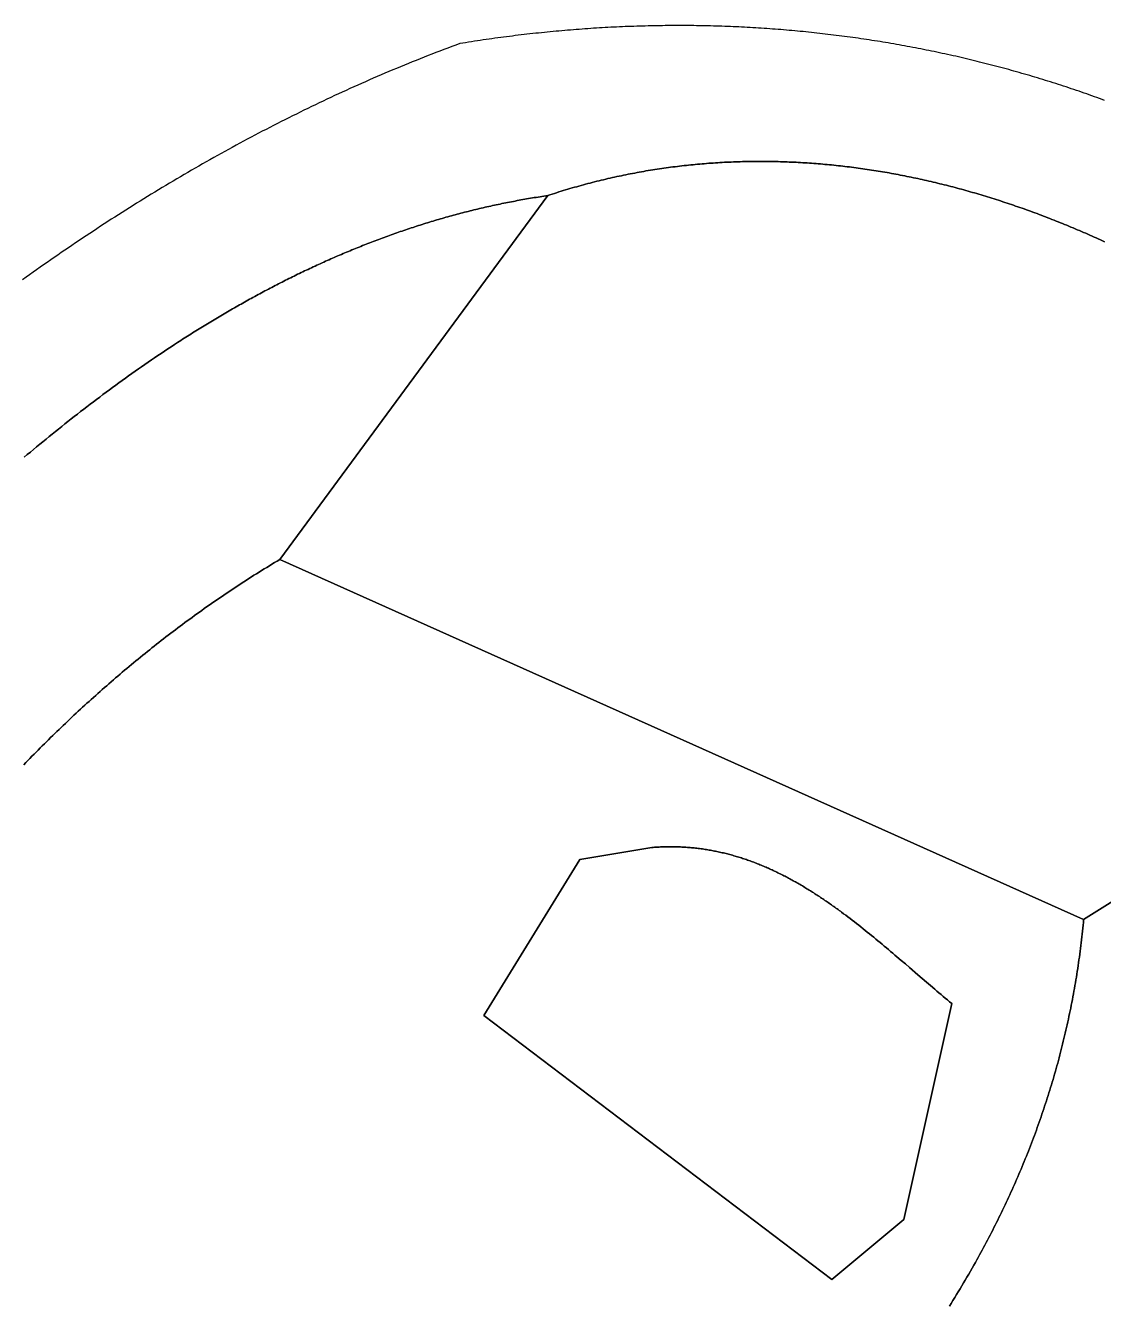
# Model space of a CAD drawing. Header units: millimetres. Extents: x -97041 to 275168, y -12500 to 263793.
# Drawn here: x 187615 to 214005, y 97750 to 129063 of the extents above; entities that cross this region are included whole.
import ezdxf

# ---------------------------------------------------------------- set-up
doc = ezdxf.new("R2010")
doc.units = ezdxf.units.MM
doc.layers.add('CLOSED_AREAS', color=7, linetype='Continuous')
doc.layers.add('REGION_HOLES', color=7, linetype='Continuous')

msp = doc.modelspace()

# ---------------------------------------------------------------- linework, layer by layer
at = {"layer": 'CLOSED_AREAS'}
for points in [[(214035.519, 127231.153), (213973.023, 127254.036), (213910.472, 127276.78), (213847.865, 127299.384), (213785.202, 127321.849), (213722.484, 127344.173), (213659.711, 127366.358), (213596.882, 127388.403), (213533.999, 127410.308), (213471.06, 127432.073), (213408.067, 127453.697), (213345.019, 127475.182), (213281.917, 127496.526), (213218.761, 127517.729), (213155.55, 127538.792), (213092.285, 127559.714), (213028.966, 127580.496), (212965.593, 127601.137), (212902.167, 127621.637), (212838.687, 127641.996), (212775.153, 127662.215), (212711.567, 127682.292), (212647.927, 127702.228), (212584.234, 127722.022), (212520.488, 127741.676), (212456.69, 127761.187), (212392.839, 127780.558), (212328.935, 127799.787), (212264.979, 127818.874), (212200.971, 127837.819), (212136.911, 127856.623), (212072.799, 127875.285), (212008.635, 127893.804), (211944.42, 127912.182), (211880.152, 127930.417), (211815.834, 127948.511), (211751.464, 127966.462), (211687.043, 127984.27), (211622.572, 128001.936), (211558.049, 128019.46), (211493.475, 128036.841), (211428.851, 128054.079), (211364.177, 128071.174), (211299.452, 128088.127), (211234.677, 128104.936), (211169.852, 128121.602), (211104.977, 128138.126), (211040.053, 128154.506), (210975.078, 128170.743), (210910.054, 128186.836), (210844.981, 128202.786), (210779.859, 128218.592), (210714.687, 128234.255), (210649.466, 128249.774), (210584.197, 128265.15), (210518.879, 128280.381), (210453.512, 128295.468), (210388.097, 128310.412), (210322.634, 128325.211), (210257.122, 128339.866), (210191.563, 128354.377), (210125.955, 128368.744), (210060.3, 128382.966), (209994.597, 128397.043), (209928.847, 128410.976), (209863.049, 128424.765), (209797.204, 128438.408), (209731.312, 128451.907), (209665.373, 128465.26), (209599.387, 128478.469), (209533.355, 128491.533), (209467.276, 128504.451), (209401.151, 128517.224), (209334.979, 128529.852), (209268.761, 128542.335), (209202.497, 128554.672), (209136.187, 128566.863), (209069.832, 128578.909), (209003.431, 128590.809), (208936.984, 128602.563), (208870.492, 128614.171), (208803.955, 128625.633), (208737.373, 128636.949), (208670.746, 128648.119), (208604.074, 128659.143), (208537.358, 128670.02), (208470.597, 128680.751), (208403.791, 128691.336), (208336.942, 128701.774), (208270.048, 128712.065), (208203.11, 128722.21), (208136.128, 128732.207), (208069.103, 128742.058), (208002.034, 128751.762), (207934.922, 128761.319), (207867.766, 128770.729), (207800.567, 128779.991), (207733.325, 128789.107), (207666.04, 128798.074), (207598.713, 128806.895), (207531.342, 128815.568), (207463.929, 128824.093), (207396.474, 128832.47), (207328.977, 128840.7), (207261.437, 128848.782), (207193.856, 128856.716), (207126.233, 128864.502), (207058.568, 128872.139), (206990.861, 128879.629), (206923.113, 128886.97), (206855.324, 128894.163), (206787.493, 128901.207), (206719.622, 128908.103), (206651.71, 128914.851), (206583.756, 128921.449), (206515.763, 128927.899), (206447.729, 128934.2), (206379.654, 128940.352), (206311.539, 128946.355), (206243.384, 128952.209), (206175.189, 128957.914), (206106.955, 128963.47), (206038.681, 128968.876), (205970.367, 128974.132), (205902.013, 128979.24), (205833.621, 128984.197), (205765.189, 128989.005), (205696.719, 128993.664), (205628.209, 128998.172), (205559.661, 129002.531), (205491.074, 129006.739), (205422.449, 129010.797), (205353.785, 129014.706), (205285.083, 129018.464), (205216.343, 129022.071), (205147.565, 129025.529), (205078.75, 129028.836), (205009.896, 129031.992), (204941.005, 129034.997), (204872.077, 129037.852), (204803.112, 129040.556), (204734.109, 129043.109), (204665.069, 129045.512), (204595.993, 129047.763), (204526.88, 129049.863), (204457.73, 129051.811), (204388.544, 129053.609), (204319.322, 129055.255), (204250.063, 129056.75), (204180.768, 129058.093), (204111.438, 129059.284), (204042.071, 129060.324), (203972.669, 129061.212), (203903.232, 129061.948), (203833.759, 129062.532), (203764.251, 129062.964), (203694.707, 129063.244), (203625.129, 129063.372), (203555.516, 129063.347), (203485.868, 129063.17), (203416.186, 129062.841), (203346.469, 129062.359), (203276.719, 129061.724), (203206.933, 129060.937), (203137.114, 129059.997), (203067.261, 129058.904), (202997.374, 129057.659), (202927.454, 129056.26), (202857.5, 129054.708), (202787.513, 129053.003), (202717.492, 129051.144), (202647.439, 129049.133), (202577.352, 129046.968), (202507.233, 129044.649), (202437.081, 129042.177), (202366.897, 129039.551), (202296.68, 129036.771), (202226.43, 129033.838), (202156.149, 129030.75), (202085.836, 129027.509), (202015.491, 129024.114), (201945.114, 129020.564), (201874.705, 129016.86), (201804.265, 129013.002), (201733.794, 129008.989), (201663.291, 129004.822), (201592.758, 129000.5), (201522.193, 128996.024), (201451.598, 128991.393), (201380.972, 128986.607), (201310.316, 128981.666), (201239.629, 128976.571), (201168.912, 128971.32), (201098.165, 128965.914), (201027.387, 128960.353), (200956.58, 128954.636), (200885.744, 128948.764), (200814.877, 128942.737), (200743.982, 128936.554), (200673.057, 128930.216), (200602.102, 128923.721), (200531.119, 128917.071), (200460.107, 128910.265), (200389.066, 128903.303), (200317.996, 128896.185), (200246.898, 128888.911), (200175.772, 128881.481), (200104.617, 128873.895), (200033.434, 128866.152), (199962.224, 128858.252), (199890.985, 128850.196), (199819.719, 128841.984), (199748.425, 128833.615), (199677.104, 128825.089), (199605.755, 128816.406), (199534.38, 128807.566), (199462.977, 128798.569), (199391.548, 128789.415), (199320.091, 128780.104), (199248.608, 128770.636), (199177.099, 128761.01), (199105.563, 128751.227), (199034.001, 128741.286), (198962.413, 128731.188), (198890.799, 128720.932), (198819.159, 128710.518), (198747.494, 128699.947), (198675.803, 128689.217), (198604.087, 128678.33), (198532.345, 128667.284), (198460.578, 128656.08), (198388.786, 128644.718), (198316.97, 128633.198), (198245.128, 128621.519), (198147.73, 128585.594), (198050.437, 128549.411), (197953.25, 128512.971), (197856.169, 128476.274), (197759.194, 128439.322), (197662.324, 128402.114), (197565.56, 128364.651), (197468.901, 128326.935), (197372.347, 128288.965), (197275.899, 128250.743), (197179.555, 128212.269), (197083.316, 128173.544), (196987.182, 128134.568), (196891.153, 128095.342), (196795.228, 128055.866), (196699.408, 128016.142), (196603.692, 127976.17), (196508.08, 127935.951), (196412.572, 127895.485), (196317.169, 127854.773), (196221.869, 127813.815), (196126.673, 127772.613), (196031.58, 127731.166), (195936.592, 127689.476), (195841.706, 127647.543), (195746.924, 127605.368), (195652.245, 127562.952), (195557.669, 127520.295), (195463.197, 127477.397), (195368.827, 127434.26), (195274.56, 127390.884), (195180.395, 127347.27), (195086.333, 127303.418), (194992.374, 127259.33), (194898.516, 127215.005), (194804.761, 127170.444), (194711.108, 127125.649), (194617.557, 127080.619), (194524.108, 127035.355), (194430.761, 126989.859), (194337.515, 126944.13), (194244.371, 126898.169), (194151.329, 126851.978), (194058.387, 126805.556), (193965.547, 126758.904), (193872.808, 126712.023), (193780.17, 126664.914), (193687.632, 126617.576), (193595.196, 126570.012), (193502.86, 126522.221), (193410.625, 126474.205), (193318.49, 126425.963), (193226.455, 126377.497), (193134.521, 126328.806), (193042.686, 126279.893), (192950.952, 126230.757), (192859.318, 126181.399), (192767.783, 126131.82), (192676.348, 126082.02), (192585.012, 126032), (192493.776, 125981.761), (192402.639, 125931.304), (192311.601, 125880.628), (192220.663, 125829.735), (192129.823, 125778.625), (192039.082, 125727.299), (191948.44, 125675.758), (191857.897, 125624.002), (191767.452, 125572.032), (191677.106, 125519.849), (191586.857, 125467.453), (191496.707, 125414.845), (191406.655, 125362.025), (191316.701, 125308.994), (191226.845, 125255.753), (191137.087, 125202.303), (191047.426, 125148.644), (190957.863, 125094.777), (190868.397, 125040.702), (190779.029, 124986.42), (190689.757, 124931.932), (190600.583, 124877.238), (190511.506, 124822.34), (190422.525, 124767.237), (190333.641, 124711.93), (190244.854, 124656.421), (190156.164, 124600.709), (190067.569, 124544.795), (189979.071, 124488.681), (189890.67, 124432.366), (189802.364, 124375.851), (189714.154, 124319.137), (189626.04, 124262.225), (189538.022, 124205.115), (189450.1, 124147.808), (189362.273, 124090.305), (189274.541, 124032.606), (189186.904, 123974.711), (189099.363, 123916.622), (189011.917, 123858.34), (188924.566, 123799.864), (188837.31, 123741.195), (188750.148, 123682.335), (188663.081, 123623.283), (188576.108, 123564.041), (188489.23, 123504.609), (188402.446, 123444.987), (188315.757, 123385.177), (188229.161, 123325.179), (188142.659, 123264.994), (188056.251, 123204.622), (187969.937, 123144.064), (187883.717, 123083.321), (187797.589, 123022.392), (187711.556, 122961.28), (187625.615, 122899.985), (187539.768, 122838.507)], [(214033.306, 123769.725), (213982.245, 123793.191), (213931.144, 123816.534), (213880.002, 123839.754), (213828.821, 123862.85), (213777.6, 123885.821), (213726.339, 123908.669), (213675.039, 123931.392), (213623.701, 123953.99), (213572.323, 123976.462), (213520.906, 123998.809), (213469.452, 124021.029), (213417.959, 124043.124), (213366.428, 124065.091), (213314.859, 124086.932), (213263.252, 124108.645), (213211.609, 124130.231), (213159.928, 124151.689), (213108.21, 124173.018), (213056.455, 124194.219), (213004.664, 124215.29), (212952.837, 124236.232), (212900.974, 124257.045), (212849.075, 124277.728), (212797.14, 124298.28), (212745.17, 124318.701), (212693.164, 124338.992), (212641.124, 124359.151), (212589.048, 124379.179), (212536.939, 124399.075), (212484.794, 124418.838), (212432.616, 124438.469), (212380.404, 124457.966), (212328.158, 124477.331), (212275.878, 124496.561), (212223.566, 124515.658), (212171.22, 124534.621), (212118.841, 124553.448), (212066.43, 124572.141), (212013.986, 124590.699), (211961.51, 124609.121), (211909.002, 124627.407), (211856.462, 124645.556), (211803.891, 124663.569), (211751.288, 124681.445), (211698.654, 124699.184), (211645.99, 124716.785), (211593.294, 124734.248), (211540.568, 124751.573), (211487.812, 124768.759), (211435.026, 124785.807), (211382.209, 124802.715), (211329.363, 124819.483), (211276.488, 124836.112), (211223.584, 124852.6), (211170.65, 124868.947), (211117.688, 124885.154), (211064.697, 124901.22), (211011.678, 124917.143), (210958.63, 124932.925), (210905.555, 124948.565), (210852.452, 124964.062), (210799.321, 124979.416), (210746.163, 124994.627), (210692.978, 125009.694), (210639.767, 125024.617), (210586.528, 125039.396), (210533.263, 125054.031), (210479.972, 125068.52), (210426.655, 125082.865), (210373.312, 125097.063), (210319.944, 125111.116), (210266.55, 125125.023), (210213.131, 125138.783), (210159.687, 125152.396), (210106.218, 125165.862), (210052.725, 125179.18), (209999.207, 125192.35), (209945.666, 125205.373), (209892.1, 125218.246), (209838.511, 125230.971), (209784.899, 125243.546), (209731.263, 125255.972), (209677.604, 125268.248), (209623.922, 125280.374), (209570.218, 125292.35), (209516.492, 125304.174), (209462.743, 125315.847), (209408.972, 125327.369), (209355.18, 125338.739), (209301.366, 125349.956), (209247.531, 125361.021), (209193.675, 125371.933), (209139.798, 125382.692), (209085.9, 125393.298), (209031.982, 125403.749), (208978.043, 125414.047), (208924.085, 125424.189), (208870.106, 125434.177), (208816.109, 125444.01), (208762.091, 125453.687), (208708.055, 125463.209), (208654, 125472.574), (208599.925, 125481.783), (208545.833, 125490.835), (208491.722, 125499.729), (208437.593, 125508.466), (208383.446, 125517.046), (208329.282, 125525.467), (208275.1, 125533.73), (208220.9, 125541.833), (208166.684, 125549.778), (208112.451, 125557.563), (208058.201, 125565.189), (208003.935, 125572.654), (207949.653, 125579.958), (207895.355, 125587.102), (207841.041, 125594.085), (207786.712, 125600.906), (207732.367, 125607.565), (207678.007, 125614.063), (207623.633, 125620.397), (207569.244, 125626.569), (207514.84, 125632.578), (207460.422, 125638.423), (207405.99, 125644.105), (207351.544, 125649.622), (207297.084, 125654.975), (207242.612, 125660.163), (207188.126, 125665.186), (207133.627, 125670.044), (207079.115, 125674.735), (207024.591, 125679.261), (206970.054, 125683.62), (206915.506, 125687.812), (206860.945, 125691.837), (206806.373, 125695.695), (206751.789, 125699.385), (206697.195, 125702.907), (206642.589, 125706.26), (206587.972, 125709.445), (206533.345, 125712.46), (206478.707, 125715.306), (206424.059, 125717.982), (206369.401, 125720.489), (206314.734, 125722.824), (206260.057, 125724.989), (206205.37, 125726.983), (206150.675, 125728.806), (206095.971, 125730.456), (206041.258, 125731.935), (205986.536, 125733.241), (205931.806, 125734.374), (205877.069, 125735.335), (205822.323, 125736.121), (205767.57, 125736.735), (205712.809, 125737.174), (205658.041, 125737.438), (205603.267, 125737.528), (205548.485, 125737.443), (205493.697, 125737.182), (205438.903, 125736.746), (205384.103, 125736.133), (205329.296, 125735.345), (205274.484, 125734.379), (205219.667, 125733.236), (205164.844, 125731.916), (205110.016, 125730.418), (205055.184, 125728.743), (205000.347, 125726.888), (204945.505, 125724.855), (204890.659, 125722.643), (204835.81, 125720.252), (204780.956, 125717.681), (204726.099, 125714.93), (204671.239, 125711.998), (204616.376, 125708.886), (204561.509, 125705.593), (204506.641, 125702.118), (204451.769, 125698.462), (204396.895, 125694.623), (204342.02, 125690.602), (204287.142, 125686.399), (204232.263, 125682.012), (204177.382, 125677.443), (204122.501, 125672.689), (204067.618, 125667.751), (204012.735, 125662.629), (203957.851, 125657.323), (203902.966, 125651.831), (203848.082, 125646.154), (203793.198, 125640.291), (203738.314, 125634.243), (203683.43, 125628.007), (203628.547, 125621.586), (203573.666, 125614.977), (203518.785, 125608.181), (203463.906, 125601.197), (203409.028, 125594.025), (203354.152, 125586.665), (203299.279, 125579.116), (203244.407, 125571.378), (203189.538, 125563.451), (203134.672, 125555.335), (203079.808, 125547.028), (203024.948, 125538.531), (202970.091, 125529.843), (202915.237, 125520.964), (202860.387, 125511.894), (202805.542, 125502.632), (202750.7, 125493.179), (202695.863, 125483.533), (202641.03, 125473.694), (202586.202, 125463.662), (202531.379, 125453.437), (202476.562, 125443.019), (202421.749, 125432.406), (202366.943, 125421.599), (202312.142, 125410.598), (202257.348, 125399.401), (202202.559, 125388.01), (202147.778, 125376.422), (202093.003, 125364.639), (202038.235, 125352.659), (201983.474, 125340.483), (201928.721, 125328.11), (201873.975, 125315.539), (201819.237, 125302.771), (201764.507, 125289.805), (201709.785, 125276.641), (201655.071, 125263.278), (201600.367, 125249.716), (201545.671, 125235.955), (201490.984, 125221.994), (201436.307, 125207.833), (201381.639, 125193.472), (201326.981, 125178.911), (201272.333, 125164.148), (201217.695, 125149.184), (201163.067, 125134.019), (201108.45, 125118.652), (201053.844, 125103.082), (200999.248, 125087.31), (200944.664, 125071.335), (200890.092, 125055.156), (200835.531, 125038.775), (200780.982, 125022.189), (200726.445, 125005.399), (200671.92, 124988.404), (200617.408, 124971.204), (200562.909, 124953.8), (200508.423, 124936.189), (200453.949, 124918.373), (200399.489, 124900.35), (193838.481, 115989.13), (213521.506, 107175.835), (225272.566, 114520.247)], [(187569.642, 110964.643), (187619.713, 111016.259), (187669.883, 111067.776), (187720.153, 111119.193), (187770.524, 111170.511), (187820.997, 111221.728), (187871.572, 111272.844), (187922.248, 111323.859), (187973.028, 111374.772), (188023.91, 111425.584), (188074.896, 111476.292), (188125.986, 111526.898), (188177.181, 111577.4), (188228.481, 111627.798), (188279.886, 111678.092), (188331.397, 111728.281), (188383.014, 111778.364), (188434.738, 111828.342), (188486.569, 111878.213), (188538.508, 111927.978), (188590.556, 111977.635), (188642.711, 112027.185), (188694.976, 112076.627), (188747.35, 112125.961), (188799.834, 112175.185), (188852.429, 112224.301), (188905.135, 112273.306), (188957.952, 112322.201), (189010.88, 112370.985), (189063.921, 112419.658), (189117.075, 112468.219), (189170.341, 112516.668), (189223.721, 112565.005), (189277.216, 112613.228), (189330.825, 112661.338), (189384.548, 112709.334), (189438.388, 112757.216), (189492.343, 112804.983), (189546.414, 112852.634), (189600.602, 112900.17), (189654.908, 112947.589), (189709.331, 112994.892), (189763.872, 113042.078), (189818.532, 113089.146), (189873.31, 113136.096), (189928.209, 113182.928), (189983.227, 113229.641), (190038.366, 113276.234), (190093.625, 113322.707), (190149.006, 113369.061), (190204.509, 113415.293), (190260.134, 113461.404), (190315.881, 113507.394), (190371.752, 113553.261), (190427.746, 113599.006), (190483.865, 113644.628), (190540.107, 113690.127), (190596.475, 113735.501), (190652.968, 113780.751), (190709.587, 113825.877), (190766.333, 113870.877), (190823.205, 113915.751), (190880.204, 113960.499), (190937.331, 114005.121), (190994.586, 114049.615), (191051.97, 114093.982), (191109.483, 114138.221), (191167.125, 114182.331), (191224.897, 114226.312), (191282.8, 114270.164), (191340.833, 114313.887), (191398.998, 114357.479), (191457.295, 114400.94), (191515.724, 114444.27), (191574.285, 114487.469), (191632.98, 114530.535), (191691.808, 114573.469), (191750.77, 114616.27), (191809.867, 114658.937), (191869.098, 114701.47), (191928.465, 114743.87), (191987.968, 114786.134), (192047.608, 114828.263), (192107.384, 114870.256), (192167.297, 114912.114), (192227.348, 114953.834), (192287.537, 114995.418), (192347.864, 115036.864), (192408.331, 115078.172), (192468.937, 115119.341), (192529.683, 115160.372), (192590.569, 115201.263), (192651.597, 115242.015), (192712.765, 115282.626), (192774.075, 115323.097), (192835.528, 115363.426), (192897.123, 115403.614), (192958.862, 115443.66), (193020.744, 115483.563), (193082.769, 115523.323), (193144.94, 115562.94), (193207.255, 115602.413), (193269.716, 115641.742), (193332.323, 115680.926), (193395.076, 115719.964), (193457.975, 115758.857), (193521.022, 115797.604), (193584.217, 115836.204), (193647.56, 115874.657), (193711.051, 115912.963), (193774.691, 115951.121), (193838.481, 115989.13), (200399.489, 124900.35), (200352.384, 124893.453), (200305.317, 124886.44), (200258.287, 124879.313), (200211.295, 124872.07), (200164.34, 124864.713), (200117.423, 124857.242), (200070.543, 124849.657), (200023.7, 124841.958), (199976.894, 124834.145), (199930.126, 124826.219), (199883.395, 124818.179), (199836.7, 124810.027), (199790.043, 124801.762), (199743.423, 124793.384), (199696.84, 124784.894), (199650.294, 124776.291), (199603.785, 124767.577), (199557.312, 124758.751), (199510.876, 124749.813), (199464.477, 124740.765), (199418.115, 124731.605), (199371.789, 124722.334), (199325.5, 124712.952), (199279.247, 124703.46), (199233.031, 124693.858), (199186.851, 124684.146), (199140.707, 124674.324), (199094.6, 124664.393), (199048.529, 124654.352), (199002.494, 124644.202), (198956.495, 124633.943), (198910.533, 124623.575), (198864.606, 124613.099), (198818.716, 124602.514), (198772.861, 124591.822), (198727.043, 124581.021), (198681.26, 124570.113), (198635.513, 124559.097), (198589.802, 124547.975), (198544.127, 124536.745), (198498.487, 124525.408), (198452.883, 124513.965), (198407.314, 124502.415), (198361.781, 124490.76), (198316.283, 124478.998), (198270.821, 124467.131), (198225.394, 124455.158), (198180.002, 124443.08), (198134.646, 124430.896), (198089.325, 124418.608), (198044.039, 124406.215), (197998.788, 124393.718), (197953.572, 124381.117), (197908.392, 124368.411), (197863.246, 124355.602), (197818.135, 124342.689), (197773.059, 124329.673), (197728.018, 124316.553), (197683.011, 124303.331), (197638.04, 124290.006), (197593.103, 124276.578), (197548.2, 124263.048), (197503.332, 124249.416), (197458.499, 124235.683), (197413.7, 124221.847), (197368.936, 124207.91), (197324.205, 124193.872), (197279.51, 124179.733), (197234.848, 124165.493), (197190.221, 124151.153), (197145.628, 124136.712), (197101.069, 124122.171), (197056.544, 124107.53), (197012.053, 124092.789), (196967.596, 124077.949), (196923.173, 124063.009), (196878.784, 124047.971), (196834.428, 124032.833), (196790.107, 124017.597), (196745.819, 124002.262), (196701.565, 123986.83), (196657.344, 123971.299), (196613.157, 123955.67), (196569.004, 123939.944), (196524.884, 123924.121), (196480.797, 123908.2), (196436.744, 123892.182), (196392.724, 123876.068), (196348.738, 123859.857), (196304.784, 123843.55), (196260.864, 123827.147), (196216.977, 123810.648), (196173.123, 123794.053), (196129.302, 123777.363), (196085.514, 123760.577), (196041.759, 123743.697), (195998.037, 123726.722), (195954.348, 123709.652), (195910.691, 123692.488), (195867.067, 123675.229), (195823.476, 123657.877), (195779.917, 123640.431), (195736.392, 123622.892), (195692.898, 123605.259), (195649.437, 123587.533), (195606.009, 123569.714), (195562.612, 123551.803), (195519.249, 123533.799), (195475.917, 123515.703), (195432.618, 123497.515), (195389.351, 123479.235), (195346.116, 123460.864), (195302.913, 123442.401), (195259.742, 123423.847), (195216.603, 123405.202), (195173.496, 123386.467), (195130.421, 123367.64), (195087.378, 123348.724), (195044.366, 123329.718), (195001.387, 123310.621), (194958.439, 123291.435), (194915.522, 123272.16), (194872.637, 123252.795), (194829.784, 123233.342), (194786.962, 123213.799), (194744.172, 123194.168), (194701.413, 123174.449), (194658.685, 123154.641), (194615.989, 123134.746), (194573.324, 123114.762), (194530.69, 123094.692), (194488.087, 123074.534), (194445.515, 123054.289), (194402.975, 123033.957), (194360.465, 123013.538), (194317.986, 122993.033), (194275.538, 122972.442), (194233.121, 122951.764), (194190.735, 122931.001), (194148.38, 122910.153), (194106.055, 122889.219), (194063.761, 122868.2), (194021.497, 122847.096), (193979.264, 122825.907), (193937.062, 122804.633), (193894.889, 122783.276), (193852.748, 122761.834), (193810.636, 122740.309), (193768.555, 122718.699), (193726.505, 122697.007), (193684.484, 122675.231), (193642.493, 122653.372), (193600.533, 122631.43), (193558.603, 122609.406), (193516.702, 122587.3), (193474.832, 122565.111), (193432.991, 122542.84), (193391.181, 122520.488), (193349.4, 122498.054), (193307.649, 122475.539), (193265.927, 122452.942), (193224.236, 122430.265), (193182.573, 122407.508), (193140.941, 122384.669), (193099.338, 122361.751), (193057.764, 122338.752), (193016.22, 122315.674), (192974.705, 122292.516), (192933.219, 122269.279), (192891.763, 122245.963), (192850.336, 122222.568), (192808.937, 122199.094), (192767.569, 122175.541), (192726.229, 122151.911), (192684.918, 122128.202), (192643.636, 122104.415), (192602.383, 122080.551), (192561.159, 122056.609), (192519.963, 122032.59), (192478.797, 122008.494), (192437.659, 121984.321), (192396.549, 121960.072), (192355.469, 121935.746), (192314.417, 121911.344), (192273.393, 121886.866), (192232.398, 121862.313), (192191.431, 121837.684), (192150.493, 121812.979), (192109.583, 121788.2), (192068.701, 121763.346), (192027.847, 121738.417), (191987.022, 121713.413), (191946.224, 121688.336), (191905.455, 121663.184), (191864.714, 121637.959), (191824, 121612.66), (191783.315, 121587.288), (191742.657, 121561.842), (191702.027, 121536.324), (191661.425, 121510.733), (191620.851, 121485.069), (191580.304, 121459.333), (191539.785, 121433.525), (191499.294, 121407.645), (191458.83, 121381.694), (191418.393, 121355.671), (191337.603, 121303.412), (191256.921, 121250.869), (191176.348, 121198.046), (191095.884, 121144.942), (191015.528, 121091.561), (190935.279, 121037.903), (190855.138, 120983.97), (190775.103, 120929.765), (190695.175, 120875.288), (190615.353, 120820.543), (190535.637, 120765.529), (190456.026, 120710.249), (190376.52, 120654.705), (190297.118, 120598.899), (190217.821, 120542.831), (190138.627, 120486.505), (190059.536, 120429.921), (189980.548, 120373.081), (189901.663, 120315.988), (189822.88, 120258.642), (189744.199, 120201.045), (189665.618, 120143.2), (189587.139, 120085.107), (189508.76, 120026.769), (189430.482, 119968.187), (189352.303, 119909.364), (189274.223, 119850.3), (189196.242, 119790.997), (189118.36, 119731.458), (189040.576, 119671.683), (188962.89, 119611.675), (188885.3, 119551.435), (188807.808, 119490.966), (188730.413, 119430.268), (188653.113, 119369.343), (188575.909, 119308.194), (188498.801, 119246.821), (188421.787, 119185.227), (188344.868, 119123.413), (188268.043, 119061.382), (188191.312, 118999.134), (188114.675, 118936.671), (188038.13, 118873.996), (187961.677, 118811.109), (187885.317, 118748.013), (187809.049, 118684.709), (187732.872, 118621.2), (187656.786, 118557.486), (187580.79, 118493.569)], [(210232.772, 97704.441), (210277.122, 97775.446), (210321.229, 97846.551), (210365.093, 97917.757), (210408.712, 97989.065), (210452.083, 98060.475), (210495.204, 98131.988), (210538.072, 98203.606), (210580.687, 98275.33), (210623.046, 98347.159), (210665.146, 98419.095), (210706.986, 98491.14), (210748.563, 98563.293), (210789.876, 98635.555), (210830.922, 98707.929), (210871.698, 98780.413), (210905.33, 98840.647), (210938.774, 98900.958), (210972.031, 98961.346), (211005.1, 99021.813), (211037.981, 99082.357), (211070.674, 99142.98), (211103.177, 99203.681), (211135.491, 99264.46), (211167.615, 99325.318), (211199.549, 99386.254), (211231.292, 99447.27), (211262.844, 99508.365), (211294.205, 99569.539), (211325.374, 99630.792), (211356.351, 99692.125), (211387.136, 99753.538), (211417.727, 99815.031), (211448.125, 99876.604), (211478.33, 99938.257), (211508.34, 99999.99), (211538.155, 100061.804), (211567.776, 100123.699), (211597.202, 100185.675), (211626.431, 100247.732), (211655.465, 100309.87), (211684.302, 100372.089), (211712.942, 100434.39), (211741.385, 100496.773), (211769.63, 100559.237), (211797.677, 100621.784), (211825.526, 100684.413), (211853.175, 100747.124), (211880.626, 100809.918), (211907.876, 100872.794), (211934.927, 100935.754), (211961.777, 100998.796), (211988.427, 101061.922), (212014.875, 101125.131), (212041.121, 101188.423), (212067.166, 101251.799), (212093.008, 101315.259), (212118.647, 101378.804), (212144.083, 101442.432), (212169.315, 101506.144), (212194.343, 101569.941), (212219.167, 101633.823), (212243.786, 101697.79), (212268.2, 101761.841), (212292.409, 101825.978), (212316.411, 101890.2), (212340.207, 101954.508), (212363.796, 102018.901), (212387.178, 102083.38), (212410.352, 102147.945), (212433.319, 102212.596), (212456.077, 102277.333), (212478.626, 102342.157), (212500.966, 102407.068), (212523.097, 102472.065), (212545.018, 102537.149), (212566.728, 102602.321), (212588.228, 102667.579), (212609.516, 102732.925), (212630.593, 102798.359), (212651.459, 102863.881), (212672.111, 102929.49), (212692.551, 102995.188), (212712.779, 103060.973), (212732.792, 103126.848), (212752.592, 103192.811), (212772.177, 103258.862), (212791.548, 103325.003), (212810.703, 103391.232), (212829.644, 103457.551), (212848.368, 103523.959), (212866.876, 103590.457), (212885.167, 103657.045), (212903.242, 103723.722), (212921.099, 103790.49), (212938.738, 103857.348), (212956.159, 103924.296), (212973.361, 103991.334), (212990.344, 104058.464), (213007.108, 104125.684), (213023.652, 104192.996), (213039.976, 104260.398), (213056.079, 104327.892), (213071.961, 104395.478), (213087.622, 104463.155), (213103.061, 104530.924), (213118.278, 104598.785), (213133.272, 104666.738), (213148.044, 104734.784), (213162.592, 104802.922), (213176.916, 104871.153), (213191.016, 104939.476), (213204.892, 105007.893), (213218.542, 105076.403), (213231.967, 105145.006), (213245.167, 105213.703), (213258.14, 105282.493), (213270.887, 105351.377), (213283.407, 105420.356), (213295.7, 105489.428), (213307.765, 105558.595), (213319.602, 105627.856), (213331.21, 105697.211), (213342.59, 105766.662), (213353.74, 105836.208), (213364.661, 105905.848), (213375.351, 105975.584), (213385.811, 106045.416), (213396.04, 106115.343), (213406.038, 106185.366), (213415.805, 106255.484), (213425.339, 106325.699), (213434.641, 106396.011), (213443.71, 106466.418), (213452.545, 106536.922), (213461.147, 106607.523), (213469.515, 106678.221), (213477.649, 106749.016), (213485.548, 106819.909), (213493.212, 106890.898), (213500.64, 106961.986), (213507.832, 107033.171), (213514.787, 107104.454), (213521.506, 107175.835), (193838.481, 115989.13), (193774.691, 115951.121), (193711.051, 115912.963), (193647.56, 115874.657), (193584.217, 115836.204), (193521.022, 115797.604), (193457.975, 115758.857), (193395.076, 115719.964), (193332.323, 115680.926), (193269.716, 115641.742), (193207.255, 115602.413), (193144.94, 115562.94), (193082.769, 115523.323), (193020.744, 115483.563), (192958.862, 115443.66), (192897.123, 115403.614), (192835.528, 115363.426), (192774.075, 115323.097), (192712.765, 115282.626), (192651.597, 115242.015), (192590.569, 115201.263), (192529.683, 115160.372), (192468.937, 115119.341), (192408.331, 115078.172), (192347.864, 115036.864), (192287.537, 114995.418), (192227.348, 114953.834), (192167.297, 114912.114), (192107.384, 114870.256), (192047.608, 114828.263), (191987.968, 114786.134), (191928.465, 114743.87), (191869.098, 114701.47), (191809.867, 114658.937), (191750.77, 114616.27), (191691.808, 114573.469), (191632.98, 114530.535), (191574.285, 114487.469), (191515.724, 114444.27), (191457.295, 114400.94), (191398.998, 114357.479), (191340.833, 114313.887), (191282.8, 114270.164), (191224.897, 114226.312), (191167.125, 114182.331), (191109.483, 114138.221), (191051.97, 114093.982), (190994.586, 114049.615), (190937.331, 114005.121), (190880.204, 113960.499), (190823.205, 113915.751), (190766.333, 113870.877), (190709.587, 113825.877), (190652.968, 113780.751), (190596.475, 113735.501), (190540.107, 113690.127), (190483.865, 113644.628), (190427.746, 113599.006), (190371.752, 113553.261), (190315.881, 113507.394), (190260.134, 113461.404), (190204.509, 113415.293), (190149.006, 113369.061), (190093.625, 113322.707), (190038.366, 113276.234), (189983.227, 113229.641), (189928.209, 113182.928), (189873.31, 113136.096), (189818.532, 113089.146), (189763.872, 113042.078), (189709.331, 112994.892), (189654.908, 112947.589), (189600.602, 112900.17), (189546.414, 112852.634), (189492.343, 112804.983), (189438.388, 112757.216), (189384.548, 112709.334), (189330.825, 112661.338), (189277.216, 112613.228), (189223.721, 112565.005), (189170.341, 112516.668), (189117.075, 112468.219), (189063.921, 112419.658), (189010.88, 112370.985), (188957.952, 112322.201), (188905.135, 112273.306), (188852.429, 112224.301), (188799.834, 112175.185), (188747.35, 112125.961), (188694.976, 112076.627), (188642.711, 112027.185), (188590.556, 111977.635), (188538.508, 111927.978), (188486.569, 111878.213), (188434.738, 111828.342), (188383.014, 111778.364), (188331.397, 111728.281), (188279.886, 111678.092), (188228.481, 111627.798), (188177.181, 111577.4), (188125.986, 111526.898), (188074.896, 111476.292), (188023.91, 111425.584), (187973.028, 111374.772), (187922.248, 111323.859), (187871.572, 111272.844), (187820.997, 111221.728), (187770.524, 111170.511), (187720.153, 111119.193), (187669.883, 111067.776), (187619.713, 111016.259), (187569.642, 110964.643)]]:
    msp.add_lwpolyline(points, dxfattribs=at)
msp.add_lwpolyline([(201182.893, 108644.717), (198832.681, 104825.623), (207352.2, 98362.54), (209114.859, 99831.422), (210289.965, 105119.399), (210238.069, 105162.471), (210186.229, 105205.678), (210134.441, 105249.011), (210082.702, 105292.463), (210031.009, 105336.025), (209979.358, 105379.689), (209927.746, 105423.446), (209876.17, 105467.29), (209773.11, 105555.201), (209670.151, 105643.356), (209567.267, 105731.691), (209464.43, 105820.14), (209258.789, 105997.119), (209155.931, 106085.517), (209053.011, 106173.769), (208950.004, 106261.807), (208898.459, 106305.726), (208846.882, 106349.567), (208795.269, 106393.323), (208743.617, 106436.984), (208691.923, 106480.543), (208640.183, 106523.992), (208588.394, 106567.322), (208536.552, 106610.525), (208484.655, 106653.594), (208432.698, 106696.519), (208380.679, 106739.293), (208328.593, 106781.908), (208276.439, 106824.355), (208224.211, 106866.627), (208171.907, 106908.714), (208119.524, 106950.61), (208067.058, 106992.305), (208014.505, 107033.792), (207961.863, 107075.062), (207909.127, 107116.107), (207856.295, 107156.92), (207803.364, 107197.491), (207750.328, 107237.813), (207697.187, 107277.877), (207643.935, 107317.676), (207590.57, 107357.202), (207563.844, 107376.859), (207537.088, 107396.445), (207510.302, 107415.958), (207483.486, 107435.398), (207456.639, 107454.763), (207429.76, 107474.053), (207402.85, 107493.266), (207375.908, 107512.401), (207348.933, 107531.458), (207321.925, 107550.435), (207294.883, 107569.331), (207267.808, 107588.146), (207240.699, 107606.877), (207213.555, 107625.525), (207186.375, 107644.089), (207159.16, 107662.566), (207131.91, 107680.957), (207104.622, 107699.26), (207077.298, 107717.474), (207049.937, 107735.598), (207022.538, 107753.631), (206995.101, 107771.572), (206967.626, 107789.42), (206940.111, 107807.174), (206912.557, 107824.834), (206884.964, 107842.397), (206857.33, 107859.863), (206829.656, 107877.231), (206801.94, 107894.5), (206774.183, 107911.669), (206746.385, 107928.737), (206718.543, 107945.703), (206690.66, 107962.565), (206662.733, 107979.324), (206634.762, 107995.977), (206606.748, 108012.524), (206578.689, 108028.963), (206550.585, 108045.294), (206522.436, 108061.517), (206494.241, 108077.628), (206466, 108093.629), (206437.713, 108109.517), (206409.378, 108125.291), (206380.996, 108140.952), (206352.567, 108156.496), (206324.089, 108171.925), (206295.562, 108187.236), (206266.987, 108202.428), (206238.362, 108217.501), (206209.687, 108232.453), (206180.961, 108247.284), (206152.185, 108261.993), (206123.358, 108276.577), (206094.479, 108291.037), (206065.548, 108305.372), (206036.565, 108319.58), (206007.528, 108333.66), (205978.439, 108347.611), (205949.295, 108361.433), (205920.098, 108375.124), (205890.846, 108388.683), (205861.539, 108402.109), (205832.176, 108415.402), (205802.758, 108428.56), (205773.283, 108441.582), (205743.752, 108454.467), (205714.163, 108467.214), (205684.517, 108479.822), (205654.813, 108492.29), (205625.051, 108504.618), (205595.23, 108516.803), (205565.35, 108528.846), (205535.41, 108540.744), (205505.409, 108552.497), (205475.349, 108564.105), (205445.227, 108575.565), (205415.044, 108586.877), (205384.8, 108598.04), (205354.493, 108609.053), (205324.124, 108619.914), (205293.691, 108630.624), (205263.195, 108641.18), (205232.635, 108651.582), (205202.011, 108661.829), (205171.322, 108671.919), (205140.568, 108681.853), (205109.749, 108691.628), (205078.863, 108701.243), (205047.911, 108710.698), (205016.892, 108719.992), (204985.806, 108729.124), (204954.652, 108738.092), (204923.431, 108746.895), (204892.14, 108755.534), (204860.781, 108764.005), (204829.352, 108772.309), (204797.853, 108780.445), (204766.284, 108788.411), (204734.645, 108796.207), (204702.934, 108803.83), (204671.152, 108811.282), (204639.298, 108818.559), (204607.372, 108825.662), (204575.373, 108832.59), (204543.301, 108839.34), (204511.155, 108845.913), (204478.935, 108852.308), (204446.64, 108858.522), (204414.271, 108864.556), (204381.827, 108870.408), (204349.306, 108876.077), (204316.71, 108881.562), (204284.037, 108886.862), (204251.287, 108891.976), (204218.459, 108896.904), (204185.554, 108901.644), (204152.571, 108906.194), (204119.508, 108910.555), (204086.367, 108914.725), (204053.146, 108918.702), (204019.845, 108922.487), (203986.464, 108926.078), (203953.002, 108929.473), (203919.459, 108932.672), (203885.834, 108935.675), (203852.127, 108938.479), (203818.337, 108941.084), (203784.465, 108943.489), (203750.509, 108945.692), (203716.47, 108947.694), (203682.346, 108949.492), (203648.138, 108951.086), (203613.844, 108952.474), (203579.466, 108953.657), (203545.001, 108954.631), (203510.45, 108955.398), (203475.812, 108955.955), (203441.088, 108956.302), (203406.275, 108956.437), (203371.375, 108956.36), (203336.386, 108956.07), (203301.308, 108955.565), (203266.141, 108954.844), (203230.885, 108953.907), (203195.538, 108952.753), (203160.101, 108951.38), (203124.573, 108949.787), (203088.953, 108947.974), (203053.242, 108945.939), (203017.438, 108943.681), (202981.542, 108941.2), (202945.552, 108938.494)], close=True, dxfattribs=at)
at = {"layer": 'REGION_HOLES'}
for points in [[(187580.79, 118493.569), (187656.786, 118557.486), (187732.872, 118621.2), (187809.049, 118684.709), (187885.317, 118748.013), (187961.677, 118811.109), (188038.13, 118873.996), (188114.675, 118936.671), (188191.312, 118999.134), (188268.043, 119061.382), (188344.868, 119123.413), (188421.787, 119185.227), (188498.801, 119246.821), (188575.909, 119308.194), (188653.113, 119369.343), (188730.413, 119430.268), (188807.808, 119490.966), (188885.3, 119551.435), (188962.89, 119611.675), (189040.576, 119671.683), (189118.36, 119731.458), (189196.242, 119790.997), (189274.223, 119850.3), (189352.303, 119909.364), (189430.482, 119968.187), (189508.76, 120026.769), (189587.139, 120085.107), (189665.618, 120143.2), (189744.199, 120201.045), (189822.88, 120258.642), (189901.663, 120315.988), (189980.548, 120373.081), (190059.536, 120429.921), (190138.627, 120486.505), (190217.821, 120542.831), (190297.118, 120598.899), (190376.52, 120654.705), (190456.026, 120710.249), (190535.637, 120765.529), (190615.353, 120820.543), (190695.175, 120875.288), (190775.103, 120929.765), (190855.138, 120983.97), (190935.279, 121037.903), (191015.528, 121091.561), (191095.884, 121144.942), (191176.348, 121198.046), (191256.921, 121250.869), (191337.603, 121303.412), (191418.393, 121355.671), (191458.83, 121381.694), (191499.294, 121407.645), (191539.785, 121433.525), (191580.304, 121459.333), (191620.851, 121485.069), (191661.425, 121510.733), (191702.027, 121536.324), (191742.657, 121561.842), (191783.315, 121587.288), (191824, 121612.66), (191864.714, 121637.959), (191905.455, 121663.184), (191946.224, 121688.336), (191987.022, 121713.413), (192027.847, 121738.417), (192068.701, 121763.346), (192109.583, 121788.2), (192150.493, 121812.979), (192191.431, 121837.684), (192232.398, 121862.313), (192273.393, 121886.866), (192314.417, 121911.344), (192355.469, 121935.746), (192396.549, 121960.072), (192437.659, 121984.321), (192478.797, 122008.494), (192519.963, 122032.59), (192561.159, 122056.609), (192602.383, 122080.551), (192643.636, 122104.415), (192684.918, 122128.202), (192726.229, 122151.911), (192767.569, 122175.541), (192808.937, 122199.094), (192850.336, 122222.568), (192891.763, 122245.963), (192933.219, 122269.279), (192974.705, 122292.516), (193016.22, 122315.674), (193057.764, 122338.752), (193099.338, 122361.751), (193140.941, 122384.669), (193182.573, 122407.508), (193224.236, 122430.265), (193265.927, 122452.942), (193307.649, 122475.539), (193349.4, 122498.054), (193391.181, 122520.488), (193432.991, 122542.84), (193474.832, 122565.111), (193516.702, 122587.3), (193558.603, 122609.406), (193600.533, 122631.43), (193642.493, 122653.372), (193684.484, 122675.231), (193726.505, 122697.007), (193768.555, 122718.699), (193810.636, 122740.309), (193852.748, 122761.834), (193894.889, 122783.276), (193937.062, 122804.633), (193979.264, 122825.907), (194021.497, 122847.096), (194063.761, 122868.2), (194106.055, 122889.219), (194148.38, 122910.153), (194190.735, 122931.001), (194233.121, 122951.764), (194275.538, 122972.442), (194317.986, 122993.033), (194360.465, 123013.538), (194402.975, 123033.957), (194445.515, 123054.289), (194488.087, 123074.534), (194530.69, 123094.692), (194573.324, 123114.762), (194615.989, 123134.746), (194658.685, 123154.641), (194701.413, 123174.449), (194744.172, 123194.168), (194786.962, 123213.799), (194829.784, 123233.342), (194872.637, 123252.795), (194915.522, 123272.16), (194958.439, 123291.435), (195001.387, 123310.621), (195044.366, 123329.718), (195087.378, 123348.724), (195130.421, 123367.64), (195173.496, 123386.467), (195216.603, 123405.202), (195259.742, 123423.847), (195302.913, 123442.401), (195346.116, 123460.864), (195389.351, 123479.235), (195432.618, 123497.515), (195475.917, 123515.703), (195519.249, 123533.799), (195562.612, 123551.803), (195606.009, 123569.714), (195649.437, 123587.533), (195692.898, 123605.259), (195736.392, 123622.892), (195779.917, 123640.431), (195823.476, 123657.877), (195867.067, 123675.229), (195910.691, 123692.488), (195954.348, 123709.652), (195998.037, 123726.722), (196041.759, 123743.697), (196085.514, 123760.577), (196129.302, 123777.363), (196173.123, 123794.053), (196216.977, 123810.648), (196260.864, 123827.147), (196304.784, 123843.55), (196348.738, 123859.857), (196392.724, 123876.068), (196436.744, 123892.182), (196480.797, 123908.2), (196524.884, 123924.121), (196569.004, 123939.944), (196613.157, 123955.67), (196657.344, 123971.299), (196701.565, 123986.83), (196745.819, 124002.262), (196790.107, 124017.597), (196834.428, 124032.833), (196878.784, 124047.971), (196923.173, 124063.009), (196967.596, 124077.949), (197012.053, 124092.789), (197056.544, 124107.53), (197101.069, 124122.171), (197145.628, 124136.712), (197190.221, 124151.153), (197234.848, 124165.493), (197279.51, 124179.733), (197324.205, 124193.872), (197368.936, 124207.91), (197413.7, 124221.847), (197458.499, 124235.683), (197503.332, 124249.416), (197548.2, 124263.048), (197593.103, 124276.578), (197638.04, 124290.006), (197683.011, 124303.331), (197728.018, 124316.553), (197773.059, 124329.673), (197818.135, 124342.689), (197863.246, 124355.602), (197908.392, 124368.411), (197953.572, 124381.117), (197998.788, 124393.718), (198044.039, 124406.215), (198089.325, 124418.608), (198134.646, 124430.896), (198180.002, 124443.08), (198225.394, 124455.158), (198270.821, 124467.131), (198316.283, 124478.998), (198361.781, 124490.76), (198407.314, 124502.415), (198452.883, 124513.965), (198498.487, 124525.408), (198544.127, 124536.745), (198589.802, 124547.975), (198635.513, 124559.097), (198681.26, 124570.113), (198727.043, 124581.021), (198772.861, 124591.822), (198818.716, 124602.514), (198864.606, 124613.099), (198910.533, 124623.575), (198956.495, 124633.943), (199002.494, 124644.202), (199048.529, 124654.352), (199094.6, 124664.393), (199140.707, 124674.324), (199186.851, 124684.146), (199233.031, 124693.858), (199279.247, 124703.46), (199325.5, 124712.952), (199371.789, 124722.334), (199418.115, 124731.605), (199464.477, 124740.765), (199510.876, 124749.813), (199557.312, 124758.751), (199603.785, 124767.577), (199650.294, 124776.291), (199696.84, 124784.894), (199743.423, 124793.384), (199790.043, 124801.762), (199836.7, 124810.027), (199883.395, 124818.179), (199930.126, 124826.219), (199976.894, 124834.145), (200023.7, 124841.958), (200070.543, 124849.657), (200117.423, 124857.242), (200164.34, 124864.713), (200211.295, 124872.07), (200258.287, 124879.313), (200305.317, 124886.44), (200352.384, 124893.453), (200399.489, 124900.35), (200453.949, 124918.373), (200508.423, 124936.189), (200562.909, 124953.8), (200617.408, 124971.204), (200671.92, 124988.404), (200726.445, 125005.399), (200780.982, 125022.189), (200835.531, 125038.775), (200890.092, 125055.156), (200944.664, 125071.335), (200999.248, 125087.31), (201053.844, 125103.082), (201108.45, 125118.652), (201163.067, 125134.019), (201217.695, 125149.184), (201272.333, 125164.148), (201326.981, 125178.911), (201381.639, 125193.472), (201436.307, 125207.833), (201490.984, 125221.994), (201545.671, 125235.955), (201600.367, 125249.716), (201655.071, 125263.278), (201709.785, 125276.641), (201764.507, 125289.805), (201819.237, 125302.771), (201873.975, 125315.539), (201928.721, 125328.11), (201983.474, 125340.483), (202038.235, 125352.659), (202093.003, 125364.639), (202147.778, 125376.422), (202202.559, 125388.01), (202257.348, 125399.401), (202312.142, 125410.598), (202366.943, 125421.599), (202421.749, 125432.406), (202476.562, 125443.019), (202531.379, 125453.437), (202586.202, 125463.662), (202641.03, 125473.694), (202695.863, 125483.533), (202750.7, 125493.179), (202805.542, 125502.632), (202860.387, 125511.894), (202915.237, 125520.964), (202970.091, 125529.843), (203024.948, 125538.531), (203079.808, 125547.028), (203134.672, 125555.335), (203189.538, 125563.451), (203244.407, 125571.378), (203299.279, 125579.116), (203354.152, 125586.665), (203409.028, 125594.025), (203463.906, 125601.197), (203518.785, 125608.181), (203573.666, 125614.977), (203628.547, 125621.586), (203683.43, 125628.007), (203738.314, 125634.243), (203793.198, 125640.291), (203848.082, 125646.154), (203902.966, 125651.831), (203957.851, 125657.323), (204012.735, 125662.629), (204067.618, 125667.751), (204122.501, 125672.689), (204177.382, 125677.443), (204232.263, 125682.012), (204287.142, 125686.399), (204342.02, 125690.602), (204396.895, 125694.623), (204451.769, 125698.462), (204506.641, 125702.118), (204561.509, 125705.593), (204616.376, 125708.886), (204671.239, 125711.998), (204726.099, 125714.93), (204780.956, 125717.681), (204835.81, 125720.252), (204890.659, 125722.643), (204945.505, 125724.855), (205000.347, 125726.888), (205055.184, 125728.743), (205110.016, 125730.418), (205164.844, 125731.916), (205219.667, 125733.236), (205274.484, 125734.379), (205329.296, 125735.345), (205384.103, 125736.133), (205438.903, 125736.746), (205493.697, 125737.182), (205548.485, 125737.443), (205603.267, 125737.528), (205658.041, 125737.438), (205712.809, 125737.174), (205767.57, 125736.735), (205822.323, 125736.121), (205877.069, 125735.335), (205931.806, 125734.374), (205986.536, 125733.241), (206041.258, 125731.935), (206095.971, 125730.456), (206150.675, 125728.806), (206205.37, 125726.983), (206260.057, 125724.989), (206314.734, 125722.824), (206369.401, 125720.489), (206424.059, 125717.982), (206478.707, 125715.306), (206533.345, 125712.46), (206587.972, 125709.445), (206642.589, 125706.26), (206697.195, 125702.907), (206751.789, 125699.385), (206806.373, 125695.695), (206860.945, 125691.837), (206915.506, 125687.812), (206970.054, 125683.62), (207024.591, 125679.261), (207079.115, 125674.735), (207133.627, 125670.044), (207188.126, 125665.186), (207242.612, 125660.163), (207297.084, 125654.975), (207351.544, 125649.622), (207405.99, 125644.105), (207460.422, 125638.423), (207514.84, 125632.578), (207569.244, 125626.569), (207623.633, 125620.397), (207678.007, 125614.063), (207732.367, 125607.565), (207786.712, 125600.906), (207841.041, 125594.085), (207895.355, 125587.102), (207949.653, 125579.958), (208003.935, 125572.654), (208058.201, 125565.189), (208112.451, 125557.563), (208166.684, 125549.778), (208220.9, 125541.833), (208275.1, 125533.73), (208329.282, 125525.467), (208383.446, 125517.046), (208437.593, 125508.466), (208491.722, 125499.729), (208545.833, 125490.835), (208599.925, 125481.783), (208654, 125472.574), (208708.055, 125463.209), (208762.091, 125453.687), (208816.109, 125444.01), (208870.106, 125434.177), (208924.085, 125424.189), (208978.043, 125414.047), (209031.982, 125403.749), (209085.9, 125393.298), (209139.798, 125382.692), (209193.675, 125371.933), (209247.531, 125361.021), (209301.366, 125349.956), (209355.18, 125338.739), (209408.972, 125327.369), (209462.743, 125315.847), (209516.492, 125304.174), (209570.218, 125292.35), (209623.922, 125280.374), (209677.604, 125268.248), (209731.263, 125255.972), (209784.899, 125243.546), (209838.511, 125230.971), (209892.1, 125218.246), (209945.666, 125205.373), (209999.207, 125192.35), (210052.725, 125179.18), (210106.218, 125165.862), (210159.687, 125152.396), (210213.131, 125138.783), (210266.55, 125125.023), (210319.944, 125111.116), (210373.312, 125097.063), (210426.655, 125082.865), (210479.972, 125068.52), (210533.263, 125054.031), (210586.528, 125039.396), (210639.767, 125024.617), (210692.978, 125009.694), (210746.163, 124994.627), (210799.321, 124979.416), (210852.452, 124964.062), (210905.555, 124948.565), (210958.63, 124932.925), (211011.678, 124917.143), (211064.697, 124901.22), (211117.688, 124885.154), (211170.65, 124868.947), (211223.584, 124852.6), (211276.488, 124836.112), (211329.363, 124819.483), (211382.209, 124802.715), (211435.026, 124785.807), (211487.812, 124768.759), (211540.568, 124751.573), (211593.294, 124734.248), (211645.99, 124716.785), (211698.654, 124699.184), (211751.288, 124681.445), (211803.891, 124663.569), (211856.462, 124645.556), (211909.002, 124627.407), (211961.51, 124609.121), (212013.986, 124590.699), (212066.43, 124572.141), (212118.841, 124553.448), (212171.22, 124534.621), (212223.566, 124515.658), (212275.878, 124496.561), (212328.158, 124477.331), (212380.404, 124457.966), (212432.616, 124438.469), (212484.794, 124418.838), (212536.939, 124399.075), (212589.048, 124379.179), (212641.124, 124359.151), (212693.164, 124338.992), (212745.17, 124318.701), (212797.14, 124298.28), (212849.075, 124277.728), (212900.974, 124257.045), (212952.837, 124236.232), (213004.664, 124215.29), (213056.455, 124194.219), (213108.21, 124173.018), (213159.928, 124151.689), (213211.609, 124130.231), (213263.252, 124108.645), (213314.859, 124086.932), (213366.428, 124065.091), (213417.959, 124043.124), (213469.452, 124021.029), (213520.906, 123998.809), (213572.323, 123976.462), (213623.701, 123953.99), (213675.039, 123931.392), (213726.339, 123908.669), (213777.6, 123885.821), (213828.821, 123862.85), (213880.002, 123839.754), (213931.144, 123816.534), (213982.245, 123793.191), (214033.306, 123769.725)], [(225272.566, 114520.247), (213521.506, 107175.835), (213514.787, 107104.454), (213507.832, 107033.171), (213500.64, 106961.986), (213493.212, 106890.898), (213485.548, 106819.909), (213477.649, 106749.016), (213469.515, 106678.221), (213461.147, 106607.523), (213452.545, 106536.922), (213443.71, 106466.418), (213434.641, 106396.011), (213425.339, 106325.699), (213415.805, 106255.484), (213406.038, 106185.366), (213396.04, 106115.343), (213385.811, 106045.416), (213375.351, 105975.584), (213364.661, 105905.848), (213353.74, 105836.208), (213342.59, 105766.662), (213331.21, 105697.211), (213319.602, 105627.856), (213307.765, 105558.595), (213295.7, 105489.428), (213283.407, 105420.356), (213270.887, 105351.377), (213258.14, 105282.493), (213245.167, 105213.703), (213231.967, 105145.006), (213218.542, 105076.403), (213204.892, 105007.893), (213191.016, 104939.476), (213176.916, 104871.153), (213162.592, 104802.922), (213148.044, 104734.784), (213133.272, 104666.738), (213118.278, 104598.785), (213103.061, 104530.924), (213087.622, 104463.155), (213071.961, 104395.478), (213056.079, 104327.892), (213039.976, 104260.398), (213023.652, 104192.996), (213007.108, 104125.684), (212990.344, 104058.464), (212973.361, 103991.334), (212956.159, 103924.296), (212938.738, 103857.348), (212921.099, 103790.49), (212903.242, 103723.722), (212885.167, 103657.045), (212866.876, 103590.457), (212848.368, 103523.959), (212829.644, 103457.551), (212810.703, 103391.232), (212791.548, 103325.003), (212772.177, 103258.862), (212752.592, 103192.811), (212732.792, 103126.848), (212712.779, 103060.973), (212692.551, 102995.188), (212672.111, 102929.49), (212651.459, 102863.881), (212630.593, 102798.359), (212609.516, 102732.925), (212588.228, 102667.579), (212566.728, 102602.321), (212545.018, 102537.149), (212523.097, 102472.065), (212500.966, 102407.068), (212478.626, 102342.157), (212456.077, 102277.333), (212433.319, 102212.596), (212410.352, 102147.945), (212387.178, 102083.38), (212363.796, 102018.901), (212340.207, 101954.508), (212316.411, 101890.2), (212292.409, 101825.978), (212268.2, 101761.841), (212243.786, 101697.79), (212219.167, 101633.823), (212194.343, 101569.941), (212169.315, 101506.144), (212144.083, 101442.432), (212118.647, 101378.804), (212093.008, 101315.259), (212067.166, 101251.799), (212041.121, 101188.423), (212014.875, 101125.131), (211988.427, 101061.922), (211961.777, 100998.796), (211934.927, 100935.754), (211907.876, 100872.794), (211880.626, 100809.918), (211853.175, 100747.124), (211825.526, 100684.413), (211797.677, 100621.784), (211769.63, 100559.237), (211741.385, 100496.773), (211712.942, 100434.39), (211684.302, 100372.089), (211655.465, 100309.87), (211626.431, 100247.732), (211597.202, 100185.675), (211567.776, 100123.699), (211538.155, 100061.804), (211508.34, 99999.99), (211478.33, 99938.257), (211448.125, 99876.604), (211417.727, 99815.031), (211387.136, 99753.538), (211356.351, 99692.125), (211325.374, 99630.792), (211294.205, 99569.539), (211262.844, 99508.365), (211231.292, 99447.27), (211199.549, 99386.254), (211167.615, 99325.318), (211135.491, 99264.46), (211103.177, 99203.681), (211070.674, 99142.98), (211037.981, 99082.357), (211005.1, 99021.813), (210972.031, 98961.346), (210938.774, 98900.958), (210905.33, 98840.647), (210871.698, 98780.413), (210830.922, 98707.929), (210789.876, 98635.555), (210748.563, 98563.293), (210706.986, 98491.14), (210665.146, 98419.095), (210623.046, 98347.159), (210580.687, 98275.33), (210538.072, 98203.606), (210495.204, 98131.988), (210452.083, 98060.475), (210408.712, 97989.065), (210365.093, 97917.757), (210321.229, 97846.551), (210277.122, 97775.446), (210232.772, 97704.441)]]:
    msp.add_lwpolyline(points, dxfattribs=at)
msp.add_lwpolyline([(202945.552, 108938.494), (202981.542, 108941.2), (203017.438, 108943.681), (203053.242, 108945.939), (203088.953, 108947.974), (203124.573, 108949.787), (203160.101, 108951.38), (203195.538, 108952.753), (203230.885, 108953.907), (203266.141, 108954.844), (203301.308, 108955.565), (203336.386, 108956.07), (203371.375, 108956.36), (203406.275, 108956.437), (203441.088, 108956.302), (203475.812, 108955.955), (203510.45, 108955.398), (203545.001, 108954.631), (203579.466, 108953.657), (203613.844, 108952.474), (203648.138, 108951.086), (203682.346, 108949.492), (203716.47, 108947.694), (203750.509, 108945.692), (203784.465, 108943.489), (203818.337, 108941.084), (203852.127, 108938.479), (203885.834, 108935.675), (203919.459, 108932.672), (203953.002, 108929.473), (203986.464, 108926.078), (204019.845, 108922.487), (204053.146, 108918.702), (204086.367, 108914.725), (204119.508, 108910.555), (204152.571, 108906.194), (204185.554, 108901.644), (204218.459, 108896.904), (204251.287, 108891.976), (204284.037, 108886.862), (204316.71, 108881.562), (204349.306, 108876.077), (204381.827, 108870.408), (204414.271, 108864.556), (204446.64, 108858.522), (204478.935, 108852.308), (204511.155, 108845.913), (204543.301, 108839.34), (204575.373, 108832.59), (204607.372, 108825.662), (204639.298, 108818.559), (204671.152, 108811.282), (204702.934, 108803.83), (204734.645, 108796.207), (204766.284, 108788.411), (204797.853, 108780.445), (204829.352, 108772.309), (204860.781, 108764.005), (204892.14, 108755.534), (204923.431, 108746.895), (204954.652, 108738.092), (204985.806, 108729.124), (205016.892, 108719.992), (205047.911, 108710.698), (205078.863, 108701.243), (205109.749, 108691.628), (205140.568, 108681.853), (205171.322, 108671.919), (205202.011, 108661.829), (205232.635, 108651.582), (205263.195, 108641.18), (205293.691, 108630.624), (205324.124, 108619.914), (205354.493, 108609.053), (205384.8, 108598.04), (205415.044, 108586.877), (205445.227, 108575.565), (205475.349, 108564.105), (205505.409, 108552.497), (205535.41, 108540.744), (205565.35, 108528.846), (205595.23, 108516.803), (205625.051, 108504.618), (205654.813, 108492.29), (205684.517, 108479.822), (205714.163, 108467.214), (205743.752, 108454.467), (205773.283, 108441.582), (205802.758, 108428.56), (205832.176, 108415.402), (205861.539, 108402.109), (205890.846, 108388.683), (205920.098, 108375.124), (205949.295, 108361.433), (205978.439, 108347.611), (206007.528, 108333.66), (206036.565, 108319.58), (206065.548, 108305.372), (206094.479, 108291.037), (206123.358, 108276.577), (206152.185, 108261.993), (206180.961, 108247.284), (206209.687, 108232.453), (206238.362, 108217.501), (206266.987, 108202.428), (206295.562, 108187.236), (206324.089, 108171.925), (206352.567, 108156.496), (206380.996, 108140.952), (206409.378, 108125.291), (206437.713, 108109.517), (206466, 108093.629), (206494.241, 108077.628), (206522.436, 108061.517), (206550.585, 108045.294), (206578.689, 108028.963), (206606.748, 108012.524), (206634.762, 107995.977), (206662.733, 107979.324), (206690.66, 107962.565), (206718.543, 107945.703), (206746.385, 107928.737), (206774.183, 107911.669), (206801.94, 107894.5), (206829.656, 107877.231), (206857.33, 107859.863), (206884.964, 107842.397), (206912.557, 107824.834), (206940.111, 107807.174), (206967.626, 107789.42), (206995.101, 107771.572), (207022.538, 107753.631), (207049.937, 107735.598), (207077.298, 107717.474), (207104.622, 107699.26), (207131.91, 107680.957), (207159.16, 107662.566), (207186.375, 107644.089), (207213.555, 107625.525), (207240.699, 107606.877), (207267.808, 107588.146), (207294.883, 107569.331), (207321.925, 107550.435), (207348.933, 107531.458), (207375.908, 107512.401), (207402.85, 107493.266), (207429.76, 107474.053), (207456.639, 107454.763), (207483.486, 107435.398), (207510.302, 107415.958), (207537.088, 107396.445), (207563.844, 107376.859), (207590.57, 107357.202), (207643.935, 107317.676), (207697.187, 107277.877), (207750.328, 107237.813), (207803.364, 107197.491), (207856.295, 107156.92), (207909.127, 107116.107), (207961.863, 107075.062), (208014.505, 107033.792), (208067.058, 106992.305), (208119.524, 106950.61), (208171.907, 106908.714), (208224.211, 106866.627), (208276.439, 106824.355), (208328.593, 106781.908), (208380.679, 106739.293), (208432.698, 106696.519), (208484.655, 106653.594), (208536.552, 106610.525), (208588.394, 106567.322), (208640.183, 106523.992), (208691.923, 106480.543), (208743.617, 106436.984), (208795.269, 106393.323), (208846.882, 106349.567), (208898.459, 106305.726), (208950.004, 106261.807), (209053.011, 106173.769), (209155.931, 106085.517), (209258.789, 105997.119), (209464.43, 105820.14), (209567.267, 105731.691), (209670.151, 105643.356), (209773.11, 105555.201), (209876.17, 105467.29), (209927.746, 105423.446), (209979.358, 105379.689), (210031.009, 105336.025), (210082.702, 105292.463), (210134.441, 105249.011), (210186.229, 105205.678), (210238.069, 105162.471), (210289.965, 105119.399), (209114.859, 99831.422), (207352.2, 98362.54), (198832.681, 104825.623), (201182.893, 108644.717)], close=True, dxfattribs=at)

doc.saveas('drawing.dxf')
